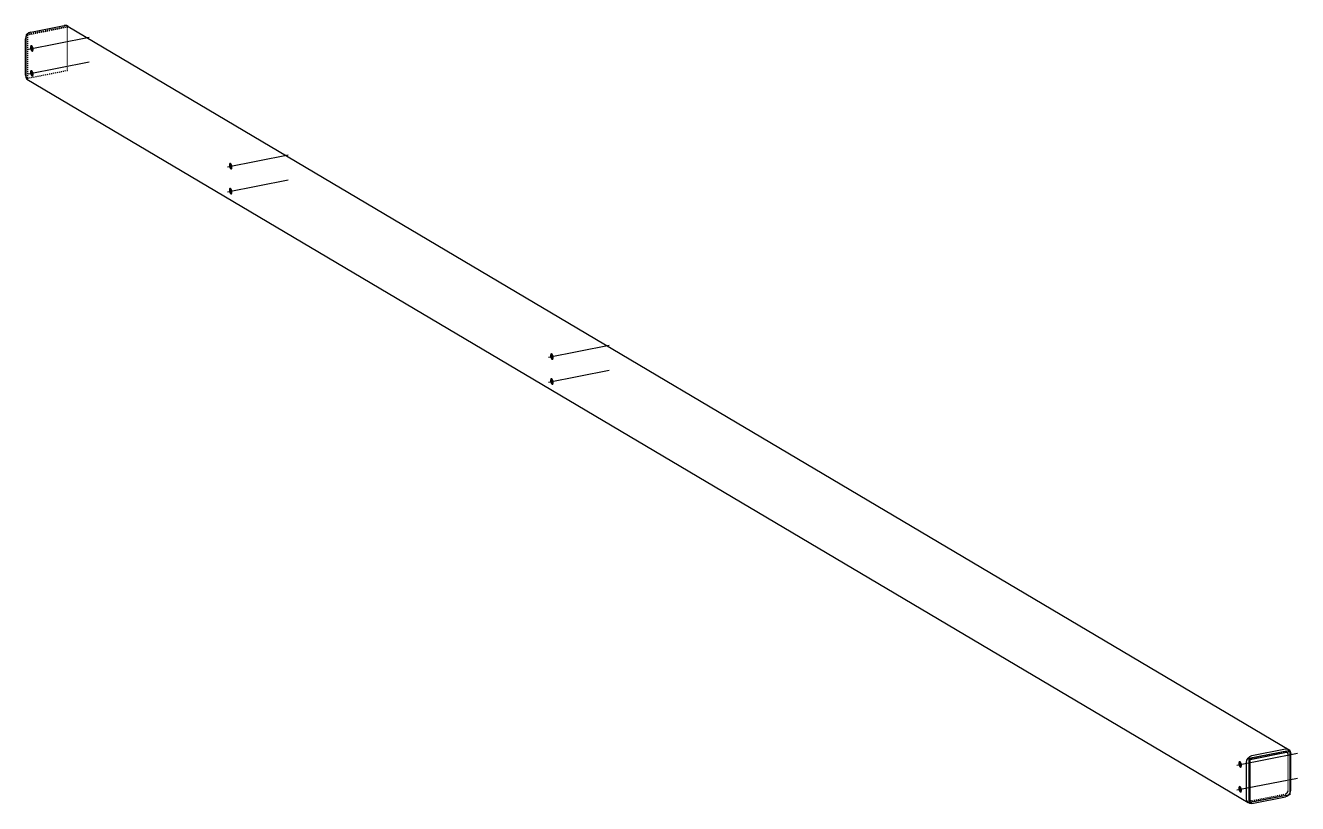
# Model space of a CAD drawing. Header units: millimetres. Extents: x 5 to 25508, y 5 to 1547.
# Drawn here: x 23013 to 25508, y 22 to 1547 of the extents above; entities that cross this region are included whole.
import ezdxf

# ---------------------------------------------------------------- set-up
doc = ezdxf.new("R2010")
doc.units = ezdxf.units.MM
doc.linetypes.add('DXK_LINE_DOT2', pattern=[3.9198, 1.9599, -1.9599])
doc.layers.add('STÅL', color=7, linetype='Continuous')

msp = doc.modelspace()

# ---------------------------------------------------------------- hatches: boundary and pattern name
at = {"layer": 'STÅL', "linetype": 'Continuous'}
for points in [[(23028.9, 1503), (23029.1, 1501.5), (23029.2, 1500.1), (23029.1, 1498.8), (23028.8, 1497.7), (23028.5, 1496.7), (23028, 1496), (23027.4, 1495.6), (23026.7, 1495.5), (23026, 1495.6), (23025.2, 1496.1), (23024.5, 1496.8), (23023.9, 1497.8), (23023.3, 1499), (23022.8, 1500.3), (23022.4, 1501.7), (23022.2, 1503.2), (23022.2, 1504.6), (23022.3, 1505.9), (23022.5, 1507), (23022.9, 1508), (23023.4, 1508.7), (23024, 1509.1), (23024.7, 1509.2), (23025.4, 1509.1), (23026.1, 1508.6), (23026.8, 1507.9), (23027.5, 1506.9), (23028.1, 1505.7), (23028.6, 1504.4)], [(23028.9, 1454.1), (23029.1, 1452.7), (23029.2, 1451.3), (23029.1, 1450), (23028.8, 1448.8), (23028.5, 1447.9), (23028, 1447.2), (23027.4, 1446.7), (23026.7, 1446.6), (23026, 1446.8), (23025.2, 1447.2), (23024.5, 1448), (23023.9, 1448.9), (23023.3, 1450.1), (23022.8, 1451.4), (23022.4, 1452.8), (23022.2, 1454.3), (23022.2, 1455.7), (23022.3, 1457), (23022.5, 1458.2), (23022.9, 1459.1), (23023.4, 1459.8), (23024, 1460.2), (23024.7, 1460.4), (23025.4, 1460.2), (23026.1, 1459.8), (23026.8, 1459), (23027.5, 1458), (23028.1, 1456.9), (23028.6, 1455.5)], [(23418.9, 1272), (23419.1, 1270.5), (23419.2, 1269.1), (23419.1, 1267.8), (23418.8, 1266.6), (23418.5, 1265.7), (23418, 1265), (23417.4, 1264.6), (23416.7, 1264.4), (23416, 1264.6), (23415.2, 1265), (23414.5, 1265.8), (23413.9, 1266.8), (23413.3, 1267.9), (23412.8, 1269.3), (23412.4, 1270.7), (23412.2, 1272.1), (23412.2, 1273.5), (23412.3, 1274.8), (23412.5, 1276), (23412.9, 1276.9), (23413.4, 1277.6), (23414, 1278.1), (23414.7, 1278.2), (23415.4, 1278), (23416.1, 1277.6), (23416.8, 1276.8), (23417.5, 1275.9), (23418.1, 1274.7), (23418.6, 1273.4)], [(23418.9, 1223.1), (23419.1, 1221.6), (23419.2, 1220.2), (23419.1, 1218.9), (23418.8, 1217.8), (23418.5, 1216.8), (23418, 1216.1), (23417.4, 1215.7), (23416.7, 1215.6), (23416, 1215.7), (23415.2, 1216.2), (23414.5, 1216.9), (23413.9, 1217.9), (23413.3, 1219.1), (23412.8, 1220.4), (23412.4, 1221.8), (23412.2, 1223.3), (23412.2, 1224.7), (23412.3, 1226), (23412.5, 1227.1), (23412.9, 1228.1), (23413.4, 1228.8), (23414, 1229.2), (23414.7, 1229.3), (23415.4, 1229.2), (23416.1, 1228.7), (23416.8, 1228), (23417.5, 1227), (23418.1, 1225.8), (23418.6, 1224.5)], [(24048.9, 898.7), (24049.1, 897.3), (24049.2, 895.9), (24049.1, 894.6), (24048.8, 893.4), (24048.5, 892.5), (24048, 891.8), (24047.4, 891.3), (24046.7, 891.2), (24046, 891.4), (24045.2, 891.8), (24044.5, 892.6), (24043.9, 893.6), (24043.3, 894.7), (24042.8, 896.1), (24042.4, 897.5), (24042.2, 898.9), (24042.2, 900.3), (24042.3, 901.6), (24042.5, 902.8), (24042.9, 903.7), (24043.4, 904.4), (24044, 904.9), (24044.7, 905), (24045.4, 904.8), (24046.1, 904.4), (24046.8, 903.6), (24047.5, 902.7), (24048.1, 901.5), (24048.6, 900.2)], [(24048.9, 849.9), (24049.1, 848.4), (24049.2, 847), (24049.1, 845.7), (24048.8, 844.6), (24048.5, 843.6), (24048, 842.9), (24047.4, 842.5), (24046.7, 842.3), (24046, 842.5), (24045.2, 843), (24044.5, 843.7), (24043.9, 844.7), (24043.3, 845.9), (24042.8, 847.2), (24042.4, 848.6), (24042.2, 850), (24042.2, 851.5), (24042.3, 852.8), (24042.5, 853.9), (24042.9, 854.9), (24043.4, 855.6), (24044, 856), (24044.7, 856.1), (24045.4, 856), (24046.1, 855.5), (24046.8, 854.8), (24047.5, 853.8), (24048.1, 852.6), (24048.6, 851.3)], [(25398.9, 99), (25399.1, 97.6), (25399.2, 96.2), (25399.1, 94.8), (25398.8, 93.7), (25398.5, 92.7), (25398, 92), (25397.4, 91.6), (25396.7, 91.5), (25396, 91.6), (25395.2, 92.1), (25394.5, 92.8), (25393.9, 93.8), (25393.3, 95), (25392.8, 96.3), (25392.4, 97.7), (25392.2, 99.2), (25392.2, 100.6), (25392.3, 101.9), (25392.5, 103), (25392.9, 104), (25393.4, 104.7), (25394, 105.1), (25394.7, 105.3), (25395.4, 105.1), (25396.1, 104.6), (25396.8, 103.9), (25397.5, 102.9), (25398.1, 101.7), (25398.6, 100.4)], [(25398.9, 50.1), (25399.1, 48.7), (25399.2, 47.3), (25399.1, 46), (25398.8, 44.8), (25398.5, 43.9), (25398, 43.2), (25397.4, 42.7), (25396.7, 42.6), (25396, 42.8), (25395.2, 43.2), (25394.5, 44), (25393.9, 45), (25393.3, 46.1), (25392.8, 47.5), (25392.4, 48.9), (25392.2, 50.3), (25392.2, 51.7), (25392.3, 53), (25392.5, 54.2), (25392.9, 55.1), (25393.4, 55.8), (25394, 56.3), (25394.7, 56.4), (25395.4, 56.2), (25396.1, 55.8), (25396.8, 55), (25397.5, 54.1), (25398.1, 52.9), (25398.6, 51.6)]]:
    msp.add_hatch(color=96, dxfattribs=at).paths.add_polyline_path(points)

# ---------------------------------------------------------------- linework, layer by layer
at = {"layer": 'STÅL', "color": 2, "linetype": 'Continuous'}
for p, q in [((23023.6, 1534.4), (23089.4, 1547.4)), ((23093.4, 1547.3), (23089.4, 1547.4)), ((23096.7, 1545.5), (23093.4, 1547.3)), ((23014, 1525.5), (23013.2, 1521)), ((23016.2, 1529.6), (23014, 1525.5)), ((23015, 1529.9), (23017, 1530.3)), ((23015, 1529.9), (23016.1, 1529.3)), ((23015, 1527.4), (23015, 1529.9)), ((23019.6, 1532.7), (23016.2, 1529.6)), ((23023.6, 1534.4), (23019.6, 1532.7)), ((23096.7, 1545.5), (25491.7, 126.7)), ((23013.2, 1449.6), (23013.2, 1521)), ((23013.2, 1449.6), (23014, 1445.5)), ((23014, 1445.5), (23016.2, 1442.2)), ((23016.2, 1442.2), (25411.2, 23.5)), ((25490.5, 125.1), (25412.5, 109.7)), ((25418.6, 115.6), (25484.4, 128.6)), ((25484.4, 128.6), (25488.4, 128.5)), ((25488.4, 128.5), (25491.7, 126.7)), ((25490.5, 125.1), (25493, 123.6)), ((25491.7, 126.7), (25494, 123.5)), ((25408.2, 102.2), (25409, 106.7)), ((25408.2, 30.8), (25408.2, 102.2)), ((25409, 106.7), (25411.2, 110.8)), ((25411.2, 110.8), (25414.6, 113.9)), ((25412.5, 109.7), (25412.5, 25.1)), ((25412.5, 109.7), (25415, 108.2)), ((25414.6, 113.9), (25418.6, 115.6)), ((25415, 108.2), (25493, 123.6)), ((25415, 23.6), (25415, 108.2)), ((25493, 123.6), (25492.9, 39)), ((25494, 123.5), (25494.8, 119.3)), ((25494.8, 47.9), (25494.8, 119.3)), ((25409, 26.7), (25408.2, 30.8)), ((25411.2, 23.5), (25409, 26.7)), ((25412.5, 25.1), (25415, 23.6)), ((25492.9, 39), (25415, 23.6)), ((25418.6, 21.6), (25484.4, 34.6)), ((25488.4, 36.2), (25484.4, 34.6)), ((25490.9, 38.6), (25488.4, 36.2)), ((25492.9, 41.6), (25494, 43.5)), ((25494, 43.5), (25494.8, 47.9)), ((25414.6, 21.7), (25411.2, 23.5)), ((25418.6, 21.6), (25414.6, 21.7))]:
    msp.add_line(p, q, dxfattribs=at)
at = {"layer": 'STÅL', "color": 7, "linetype": 'DXK_LINE_DOT2'}
for p, q in [((23015, 1445.4), (23015, 1527.4)), ((23016.1, 1529.3), (23017.5, 1528.5)), ((23017, 1530.3), (23092.9, 1545.3)), ((23095.4, 1543.9), (23017.5, 1528.5)), ((23017.5, 1528.5), (23017.5, 1443.9)), ((23092.9, 1545.3), (23095.4, 1543.9)), ((23095.4, 1459.3), (23095.4, 1543.9)), ((23017.5, 1443.9), (23095.4, 1459.3)), ((23015, 1445.4), (23017.5, 1443.9)), ((25413.8, 105.5), (25413.4, 103.3)), ((25413.4, 31.8), (25413.4, 103.3)), ((25414.9, 107.5), (25413.8, 105.5)), ((25414.9, 107.5), (25415, 107.7)), ((25415, 107.7), (25416.6, 109.1)), ((25416.6, 109.1), (25418.6, 109.9)), ((25418.6, 109.9), (25484.4, 122.9)), ((25484.4, 122.9), (25486.4, 122.9)), ((25486.4, 122.9), (25487.2, 122.4)), ((25487.2, 122.4), (25488.1, 122)), ((25489.2, 120.4), (25488.1, 122)), ((25489.6, 118.3), (25489.2, 120.4)), ((25489.6, 46.9), (25489.6, 118.3)), ((25413.4, 31.8), (25413.8, 29.8)), ((25413.8, 29.8), (25414.9, 28.2)), ((25414.9, 28.2), (25415, 28.1)), ((25415, 28.1), (25416.6, 27.3)), ((25416.6, 27.3), (25418.6, 27.2)), ((25418.6, 27.2), (25484.4, 40.2)), ((25484.4, 40.2), (25486.4, 41.1)), ((25486.4, 41.1), (25488.1, 42.6)), ((25488.1, 42.6), (25489.2, 44.7)), ((25489.2, 44.7), (25489.6, 46.9)), ((25491.7, 39.4), (25490.9, 38.6)), ((25491.7, 39.4), (25492.9, 41.6))]:
    msp.add_line(p, q, dxfattribs=at)
at = {"layer": 'STÅL', "color": 96, "linetype": 'Continuous'}
for p, q in [((23019.2, 1501.1), (23138.3, 1524.6)), ((23019.2, 1452.2), (23138.3, 1475.7)), ((23409.2, 1270), (23528.3, 1293.5)), ((23409.2, 1221.2), (23528.3, 1244.7)), ((24039.2, 896.8), (24158.3, 920.3)), ((24039.2, 848), (24158.3, 871.5)), ((25389.2, 97.1), (25508.3, 120.6)), ((25389.2, 48.2), (25508.3, 71.7))]:
    msp.add_line(p, q, dxfattribs=at)

doc.saveas('drawing.dxf')
